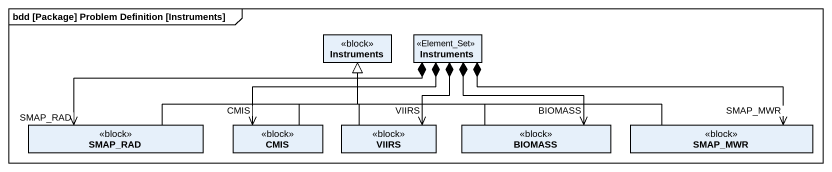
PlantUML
@startuml
mainframe bdd [Package] Problem Definition [Instruments]
hide circle
hide empty members
class Instruments <<block>>
class "Instruments" as Instruments_2 <<Element_Set>>
class SMAP_RAD <<block>>
class CMIS <<block>>
class VIIRS <<block>>
class BIOMASS <<block>>
class SMAP_MWR <<block>>
Instruments_2 *-left-> "SMAP_RAD" SMAP_RAD
Instruments_2 *-left-> "CMIS" CMIS
Instruments_2 *--> "VIIRS" VIIRS
Instruments_2 *--> "BIOMASS" BIOMASS
Instruments_2 *-right-> "SMAP_MWR" SMAP_MWR
SMAP_RAD -right-|> Instruments
CMIS -up-|> Instruments
VIIRS -up-|> Instruments
BIOMASS -left-|> Instruments
SMAP_MWR -left-|> Instruments
@enduml
